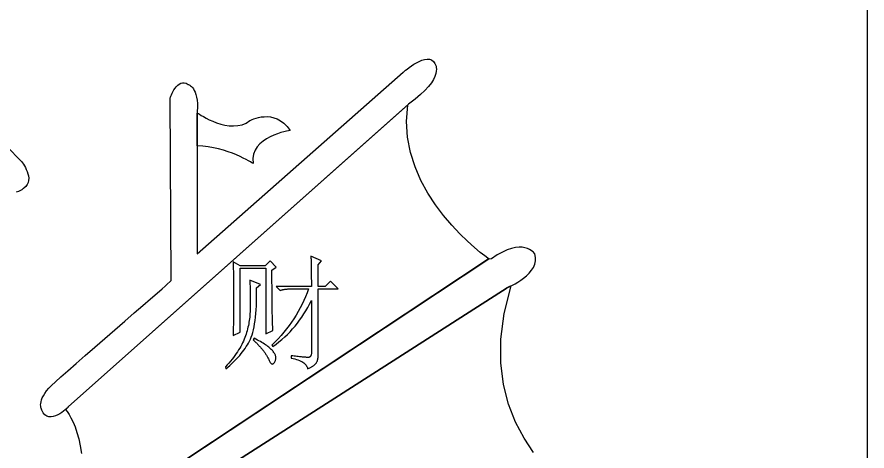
# Model space of a CAD drawing. Extents: x -45 to 45, y -91 to 91.
# Drawn here: x 14.94 to 44.84, y -42.48 to -27.2 of the extents above; entities that cross this region are included whole.
import ezdxf

# ---------------------------------------------------------------- set-up
doc = ezdxf.new("R2010")
doc.units = 0
doc.layers.get('0').update_dxf_attribs({"linetype": 'CONTINUOUS'})

msp = doc.modelspace()

# ---------------------------------------------------------------- linework, layer by layer
for points in [[(-44.8424, 90.5185), (44.8423, 90.5185), (44.8423, -90.5185), (-44.8424, -90.5185), (-44.8424, 90.5185)], [(20.3632, -36.4741), (20.3267, -30.0563), (20.3267, -30.0563), (20.3296, -30.0478), (20.3385, -30.0245), (20.353, -29.9887), (20.3731, -29.9433), (20.3983, -29.8905), (20.4286, -29.8332), (20.4637, -29.7739), (20.5036, -29.7152), (20.5476, -29.6595), (20.5959, -29.6097), (20.648, -29.5681), (20.7041, -29.5376), (20.7635, -29.5204), (20.8263, -29.5195), (20.8921, -29.5373), (20.961, -29.5764), (20.961, -29.5764), (20.9653, -29.5777), (20.9776, -29.5826), (20.9966, -29.5918), (21.021, -29.6063), (21.0495, -29.6269), (21.0811, -29.6548), (21.1142, -29.6907), (21.1479, -29.7358), (21.1805, -29.7905), (21.2112, -29.8561), (21.2385, -29.9333), (21.2614, -30.0234), (21.2782, -30.1269), (21.2881, -30.245), (21.2895, -30.3785), (21.2815, -30.5285), (21.2815, -35.5408), (28.5278, -29.1517), (28.5278, -29.1517), (28.5376, -29.1429), (28.5658, -29.1186), (28.6101, -29.0819), (28.6683, -29.0359), (28.738, -28.9833), (28.8174, -28.9274), (28.9038, -28.8709), (28.9954, -28.8172), (29.0895, -28.7689), (29.1844, -28.7293), (29.2775, -28.7013), (29.3668, -28.6881), (29.4498, -28.6923), (29.5247, -28.7172), (29.589, -28.7658), (29.6406, -28.8412), (29.6406, -28.8412), (29.6447, -28.8467), (29.6552, -28.8635), (29.6688, -28.8914), (29.6827, -28.9307), (29.6933, -28.9809), (29.6979, -29.0426), (29.6931, -29.1153), (29.676, -29.1994), (29.6431, -29.2944), (29.5918, -29.4008), (29.5186, -29.5184), (29.4207, -29.6473), (29.2945, -29.7872), (29.1374, -29.9384), (28.9459, -30.1008), (28.7172, -30.2745), (16.7481, -40.9302), (16.7481, -40.9302), (16.7402, -40.9379), (16.718, -40.9596), (16.683, -40.9921), (16.6371, -41.0324), (16.5815, -41.0775), (16.5182, -41.1244), (16.4487, -41.1701), (16.3748, -41.2119), (16.2977, -41.2464), (16.2196, -41.2708), (16.1419, -41.2822), (16.0663, -41.2775), (15.9943, -41.2536), (15.9277, -41.2079), (15.8681, -41.1371), (15.8172, -41.0383), (15.8172, -41.0383), (15.8148, -41.0344), (15.8089, -41.0229), (15.8008, -41.004), (15.7922, -40.978), (15.7841, -40.9449), (15.7784, -40.9051), (15.7762, -40.8586), (15.7792, -40.8059), (15.7884, -40.7468), (15.8058, -40.6818), (15.8324, -40.6109), (15.8701, -40.5347), (15.9198, -40.4529), (15.9833, -40.366), (16.062, -40.2741), (16.1574, -40.1775), (16.1574, -40.1775), (16.294, -40.0506), (16.4901, -39.8738), (16.7359, -39.655), (17.0223, -39.4024), (17.3396, -39.1236), (17.6786, -38.8271), (18.0299, -38.5206), (18.3843, -38.2124), (18.7319, -37.9102), (19.0638, -37.6224), (19.3703, -37.3567), (19.6423, -37.1214), (19.87, -36.9243), (20.0444, -36.7737), (20.1559, -36.6774), (20.1953, -36.6436), (20.3632, -36.4741)], [(16.9904, -45.3608), (31.5391, -35.7202), (31.5391, -35.7202), (31.5021, -35.6939), (31.3982, -35.6167), (31.2376, -35.4903), (31.0309, -35.3171), (30.7881, -35.0987), (30.5196, -34.8373), (30.2357, -34.5349), (29.9469, -34.1936), (29.663, -33.815), (29.395, -33.4016), (29.1528, -32.9551), (28.9468, -32.4777), (28.7872, -31.9711), (28.6845, -31.4377), (28.649, -30.8792), (28.691, -30.2978), (16.7481, -40.9302), (16.7481, -40.9302), (16.7476, -40.9305), (16.7464, -40.9318), (16.7443, -40.9338), (16.7416, -40.9366), (16.738, -40.9401), (16.7338, -40.9443), (16.7287, -40.9491), (16.7232, -40.9547), (16.7167, -40.9607), (16.7098, -40.9673), (16.7021, -40.9743), (16.694, -40.982), (16.6851, -40.9899), (16.6758, -40.9985), (16.6659, -41.0073), (16.6555, -41.0167)], [(13.565, -30.7353), (15.0958, -32.2797), (15.0958, -32.2797), (15.1015, -32.287), (15.1173, -32.3083), (15.1411, -32.3419), (15.1707, -32.3867), (15.2037, -32.4406), (15.2383, -32.5026), (15.272, -32.571), (15.3028, -32.6446), (15.3283, -32.7213), (15.3465, -32.8002), (15.3551, -32.8795), (15.3522, -32.9579), (15.3353, -33.0337), (15.3024, -33.1057), (15.2512, -33.1721), (15.1797, -33.2318), (15.1797, -33.2318), (15.1723, -33.2393), (15.1503, -33.259), (15.1132, -33.286), (15.061, -33.316), (14.9932, -33.3439), (14.9098, -33.3653)], [(21.2815, -30.5876), (21.3103, -30.5973), (21.3103, -30.5973), (21.3232, -30.6059), (21.3606, -30.6302), (21.4199, -30.6667), (21.4991, -30.7127), (21.5955, -30.7646), (21.707, -30.8196), (21.8312, -30.8745), (21.9659, -30.9264), (22.1084, -30.9717), (22.2567, -31.0078), (22.4082, -31.0313), (22.561, -31.0394), (22.7121, -31.0285), (22.8598, -30.996), (23.0014, -30.9384), (23.1348, -30.8529), (23.1348, -30.8529), (23.1445, -30.8476), (23.1728, -30.8336), (23.2178, -30.8134), (23.278, -30.7899), (23.3514, -30.7654), (23.4366, -30.7428), (23.5316, -30.7247), (23.6351, -30.7138), (23.7449, -30.7124), (23.8596, -30.7236), (23.9775, -30.7496), (24.0968, -30.7935), (24.2157, -30.8575), (24.3327, -30.9445), (24.4458, -31.0571), (24.5538, -31.1981), (24.5538, -31.1981), (24.5375, -31.2005), (24.4919, -31.2086), (24.4213, -31.2231), (24.3302, -31.2449), (24.2229, -31.2746), (24.104, -31.3132), (23.9778, -31.3613), (23.849, -31.4201), (23.7215, -31.4898), (23.6003, -31.5718), (23.4895, -31.6665), (23.3938, -31.775), (23.3173, -31.8978), (23.2647, -32.0359), (23.2403, -32.1901), (23.2488, -32.3613), (23.2488, -32.3613), (23.2382, -32.3545), (23.2075, -32.3355), (23.1576, -32.306), (23.0898, -32.2677), (23.0049, -32.2221), (22.9045, -32.1711), (22.7893, -32.1163), (22.6609, -32.0597), (22.5198, -32.0025), (22.3676, -31.9468), (22.2052, -31.894), (22.0341, -31.8462), (21.8548, -31.8047), (21.6689, -31.7715), (21.4774, -31.7482), (21.2815, -31.7365), (21.2815, -30.5876)], [(17.0895, -46.4071), (32.1858, -36.735), (32.1858, -36.735), (32.1993, -36.729), (32.2377, -36.7117), (32.2967, -36.6834), (32.3726, -36.6448), (32.4612, -36.5961), (32.5588, -36.538), (32.6613, -36.4708), (32.765, -36.3952), (32.8654, -36.3113), (32.9591, -36.2199), (33.0419, -36.1213), (33.1101, -36.0163), (33.1594, -35.9049), (33.1861, -35.788), (33.1861, -35.6658), (33.1557, -35.539), (33.1557, -35.539), (33.1507, -35.5321), (33.1357, -35.5136), (33.1102, -35.4863), (33.0739, -35.4536), (33.0261, -35.4181), (32.9667, -35.3831), (32.8951, -35.3513), (32.811, -35.3262), (32.7136, -35.3102), (32.603, -35.3068), (32.4784, -35.3188), (32.3397, -35.3493), (32.1861, -35.4011), (32.0175, -35.4775), (31.8332, -35.5813), (31.6332, -35.7158), (31.5189, -35.7336), (16.992, -45.3597)], [(22.5446, -38.4123), (22.7976, -38.2931), (22.7976, -36.0442), (23.6934, -36.0442), (23.6934, -38.3614), (23.9463, -38.2422), (23.9463, -38.2422), (23.9421, -38.1819), (23.9383, -38.112), (23.9346, -38.0322), (23.9314, -37.9429), (23.9283, -37.8436), (23.9255, -37.7349), (23.923, -37.6162), (23.9209, -37.4881), (23.9188, -37.3499), (23.9171, -37.2022), (23.9157, -37.0447), (23.9146, -36.8776), (23.9136, -36.7006), (23.9129, -36.5141), (23.9125, -36.3177), (23.9125, -36.1118), (24.0645, -36.01), (23.8454, -35.7882), (23.6761, -35.9584), (22.7976, -35.9584), (22.5446, -35.8224), (22.5446, -35.8224), (22.5464, -35.865), (22.5483, -35.9127), (22.5499, -35.9652), (22.5516, -36.0225), (22.553, -36.0843), (22.5545, -36.1512), (22.5557, -36.2229), (22.5569, -36.2994), (22.5578, -36.3804), (22.5587, -36.4665), (22.5593, -36.5572), (22.56, -36.6529), (22.5604, -36.7531), (22.5609, -36.8584), (22.561, -36.9683), (22.5612, -37.0832), (22.5612, -37.0832), (22.561, -37.1981), (22.5609, -37.309), (22.5604, -37.4155), (22.56, -37.5179), (22.5593, -37.6157), (22.5587, -37.7095), (22.5578, -37.7989), (22.5569, -37.8843), (22.5557, -37.965), (22.5545, -38.0418), (22.553, -38.1141), (22.5516, -38.1824), (22.5499, -38.2461), (22.5483, -38.3058), (22.5464, -38.361), (22.5446, -38.4123)], [(25.2976, -36.6913), (24.0645, -36.6913), (24.2, -36.828), (24.2, -36.828), (24.2189, -36.8216), (24.2382, -36.8158), (24.2578, -36.8103), (24.2778, -36.8054), (24.2978, -36.8006), (24.3183, -36.7964), (24.3391, -36.7925), (24.3602, -36.7892), (24.3814, -36.786), (24.4029, -36.7834), (24.4246, -36.7811), (24.4467, -36.7794), (24.4689, -36.7779), (24.4915, -36.777), (24.5142, -36.7764), (24.5373, -36.7763), (25.1967, -36.7763), (25.1967, -36.7763), (25.1459, -36.9137), (25.0914, -37.0495), (25.0328, -37.1833), (24.9704, -37.3153), (24.9039, -37.4452), (24.8335, -37.5735), (24.7592, -37.6998), (24.681, -37.8244), (24.5987, -37.9468), (24.5125, -38.0677), (24.4223, -38.1865), (24.3283, -38.3037), (24.2301, -38.4187), (24.1282, -38.5321), (24.0222, -38.6435), (23.9125, -38.7533), (23.9463, -38.8042), (23.9463, -38.8042), (24.0544, -38.7239), (24.1595, -38.6409), (24.2613, -38.5551), (24.3602, -38.4666), (24.4557, -38.3751), (24.5481, -38.281), (24.6373, -38.184), (24.7235, -38.0843), (24.8062, -37.9816), (24.8859, -37.8763), (24.9624, -37.7682), (25.0359, -37.6573), (25.1059, -37.5435), (25.173, -37.427), (25.2368, -37.3077), (25.2976, -37.1857), (25.2976, -39.0434), (25.2976, -39.0434), (25.297, -39.0617), (25.2954, -39.0789), (25.2927, -39.0948), (25.2891, -39.1097), (25.2843, -39.123), (25.2786, -39.1353), (25.2717, -39.1461), (25.2639, -39.156), (25.2549, -39.1643), (25.2448, -39.1715), (25.2337, -39.1773), (25.2217, -39.1821), (25.2085, -39.1854), (25.1943, -39.1876), (25.179, -39.1884), (25.1628, -39.1881), (25.1628, -39.1881), (25.1445, -39.1867), (25.1241, -39.1851), (25.1013, -39.1832), (25.0761, -39.1811), (25.0485, -39.1784), (25.0185, -39.1755), (24.9861, -39.1723), (24.9515, -39.1689), (24.9143, -39.1649), (24.8749, -39.1607), (24.833, -39.1561), (24.7889, -39.1513), (24.7423, -39.146), (24.6934, -39.1405), (24.6421, -39.1346), (24.5885, -39.1285), (24.5885, -39.2136), (24.5885, -39.2136), (24.6539, -39.227), (24.7155, -39.2417), (24.7731, -39.2578), (24.8269, -39.2753), (24.8765, -39.294), (24.9223, -39.3141), (24.9641, -39.3356), (25.0021, -39.3585), (25.0359, -39.3825), (25.0658, -39.408), (25.0918, -39.4347), (25.1139, -39.4629), (25.1319, -39.4923), (25.1461, -39.523), (25.1564, -39.5551), (25.1628, -39.5887), (25.1628, -39.5887), (25.1895, -39.5777), (25.2152, -39.5668), (25.2398, -39.5557), (25.2634, -39.5446), (25.2857, -39.5332), (25.307, -39.5218), (25.3271, -39.5102), (25.3462, -39.4987), (25.364, -39.4868), (25.3808, -39.475), (25.3964, -39.4628), (25.411, -39.4508), (25.4244, -39.4385), (25.4368, -39.4262), (25.4481, -39.4136), (25.4583, -39.4012), (25.4583, -39.4012), (25.4673, -39.3881), (25.476, -39.375), (25.4838, -39.3614), (25.4913, -39.3478), (25.4979, -39.3337), (25.5042, -39.3195), (25.5099, -39.3049), (25.515, -39.2903), (25.5193, -39.2751), (25.5232, -39.2599), (25.5265, -39.2442), (25.5292, -39.2285), (25.5313, -39.2124), (25.5328, -39.1961), (25.5337, -39.1794), (25.534, -39.1627), (25.534, -36.7763), (26.2439, -36.7763), (25.9736, -36.5037), (25.7877, -36.6913), (25.534, -36.6913), (25.534, -35.9242), (25.6522, -35.7882), (25.281, -35.6181), (25.281, -35.6181), (25.2828, -35.6521), (25.2847, -35.6906), (25.2863, -35.7334), (25.288, -35.7808), (25.2894, -35.8324), (25.2909, -35.8885), (25.2921, -35.949), (25.2933, -36.0139), (25.2942, -36.0831), (25.2951, -36.1568), (25.2957, -36.2348), (25.2964, -36.3174), (25.2968, -36.4042), (25.2973, -36.4955), (25.2974, -36.5911), (25.2976, -36.6913)], [(23.1356, -36.4695), (23.1356, -36.4695), (23.1375, -36.5415), (23.1393, -36.6128), (23.1409, -36.6832), (23.1425, -36.753), (23.1436, -36.8217), (23.1447, -36.8898), (23.1455, -36.957), (23.1463, -37.0236), (23.1466, -37.0891), (23.1469, -37.154), (23.1469, -37.218), (23.1468, -37.2814), (23.1463, -37.3438), (23.1458, -37.4055), (23.145, -37.4664), (23.1442, -37.5267), (23.1442, -37.5267), (23.1423, -37.5862), (23.1393, -37.6459), (23.1348, -37.7056), (23.1292, -37.7655), (23.1221, -37.8253), (23.1139, -37.8853), (23.1042, -37.9453), (23.0934, -38.0055), (23.081, -38.0656), (23.0675, -38.1259), (23.0525, -38.1862), (23.0363, -38.2467), (23.0186, -38.3072), (22.9999, -38.3678), (22.9796, -38.4285), (22.9583, -38.4894), (22.9583, -38.4894), (22.9347, -38.5501), (22.9087, -38.6115), (22.88, -38.6733), (22.849, -38.7357), (22.8152, -38.7984), (22.7789, -38.8617), (22.74, -38.9254), (22.6987, -38.9898), (22.6546, -39.0543), (22.608, -39.1196), (22.5588, -39.1851), (22.5072, -39.2513), (22.4527, -39.3177), (22.3959, -39.3848), (22.3363, -39.4523), (22.2744, -39.5204), (22.291, -39.5887), (22.291, -39.5887), (22.3594, -39.5309), (22.4258, -39.4728), (22.4899, -39.4142), (22.5518, -39.3553), (22.6114, -39.2958), (22.6688, -39.2361), (22.7239, -39.176), (22.7768, -39.1155), (22.8274, -39.0545), (22.8758, -38.9932), (22.9219, -38.9314), (22.9658, -38.8694), (23.0074, -38.8069), (23.0468, -38.7441), (23.0839, -38.6809), (23.119, -38.6174), (23.119, -38.6174), (23.1516, -38.5499), (23.182, -38.4761), (23.2101, -38.3954), (23.236, -38.3083), (23.2596, -38.2142), (23.281, -38.1137), (23.3002, -38.0064), (23.3173, -37.8927), (23.3319, -37.772), (23.3443, -37.6448), (23.3545, -37.5109), (23.3626, -37.3705), (23.3682, -37.2232), (23.3717, -37.0696), (23.3729, -36.9091), (23.372, -36.7422), (23.5075, -36.6229), (23.1356, -36.4695)], [(33.1126, -42.5281), (32.7795, -42.029), (32.4822, -41.4657), (32.2363, -40.8368), (32.0577, -40.1412), (31.9618, -39.3775), (31.9648, -38.5448), (32.0822, -37.6416), (32.3299, -36.6671), (32.3299, -36.6671), (32.3138, -36.675), (32.2986, -36.6825), (32.2841, -36.6896), (32.2706, -36.6962), (32.2577, -36.7022), (32.2459, -36.7078), (32.2349, -36.7129), (32.2251, -36.7175), (32.2161, -36.7214), (32.2083, -36.725), (32.2014, -36.728), (32.196, -36.7305), (32.1915, -36.7323), (32.1883, -36.7338), (32.1864, -36.7347), (32.1858, -36.735), (17.0895, -46.4071)], [(23.2876, -38.5148), (23.2538, -38.5657), (23.2538, -38.5657), (23.2767, -38.5889), (23.2993, -38.6119), (23.3215, -38.6346), (23.3435, -38.6572), (23.3649, -38.6793), (23.386, -38.7014), (23.4067, -38.7231), (23.4271, -38.7446), (23.4469, -38.7657), (23.4664, -38.7866), (23.4855, -38.8072), (23.5043, -38.8277), (23.5225, -38.8477), (23.5405, -38.8676), (23.558, -38.8872), (23.5752, -38.9067), (23.5752, -38.9067), (23.5918, -38.9261), (23.6083, -38.9462), (23.6244, -38.9669), (23.6405, -38.9882), (23.6561, -39.0099), (23.6716, -39.0324), (23.6867, -39.0555), (23.7017, -39.0792), (23.7162, -39.1032), (23.7307, -39.1281), (23.7447, -39.1536), (23.7587, -39.1797), (23.7722, -39.2062), (23.7856, -39.2335), (23.7986, -39.2614), (23.8116, -39.2899), (23.8116, -39.2899), (23.8241, -39.3169), (23.8367, -39.3409), (23.8493, -39.3616), (23.8619, -39.3793), (23.8745, -39.3936), (23.8871, -39.4049), (23.8997, -39.4129), (23.9125, -39.4179), (23.9251, -39.4194), (23.9377, -39.4179), (23.9503, -39.4131), (23.9632, -39.4052), (23.9758, -39.3939), (23.9886, -39.3797), (24.0012, -39.3621), (24.0141, -39.3415), (24.0141, -39.3415), (24.0256, -39.3189), (24.035, -39.2963), (24.0421, -39.2733), (24.0472, -39.2504), (24.05, -39.227), (24.0507, -39.2036), (24.0491, -39.1799), (24.0455, -39.1561), (24.0395, -39.1319), (24.0315, -39.1076), (24.0212, -39.083), (24.0089, -39.0584), (23.9943, -39.0333), (23.9776, -39.0083), (23.9586, -38.9829), (23.9377, -38.9576), (23.9377, -38.9576), (23.9143, -38.9319), (23.8886, -38.906), (23.8607, -38.8797), (23.8306, -38.8533), (23.798, -38.8265), (23.7632, -38.7996), (23.726, -38.7723), (23.6867, -38.7449), (23.6448, -38.7169), (23.6007, -38.6889), (23.5543, -38.6605), (23.5057, -38.6319), (23.4546, -38.6029), (23.4012, -38.5739), (23.3455, -38.5444), (23.2876, -38.5148)], [(16.6555, -41.0167), (16.6555, -41.0167), (16.7111, -41.0949), (16.7745, -41.1947), (16.843, -41.3167), (16.914, -41.462), (16.9846, -41.6314), (17.0525, -41.8261), (17.1148, -42.0468), (17.169, -42.2946), (17.2121, -42.5701)]]:
    msp.add_lwpolyline(points)

doc.saveas('drawing.dxf')
